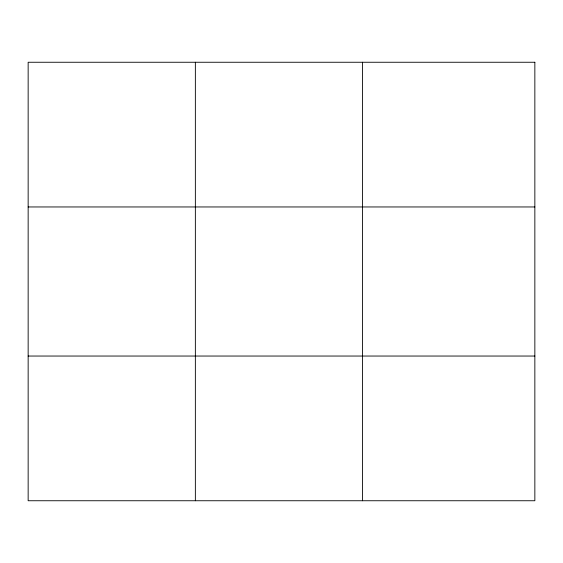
<?xml version="1.0" encoding="UTF-8"?>
<svg xmlns="http://www.w3.org/2000/svg" width="563" height="563" viewBox="0 0 563 563"><rect width="100%" height="100%" fill="white"/><g stroke="black" fill="none" stroke-linecap="round" stroke-linejoin="round"><path stroke-width="0.84" d="M195.361 500.746L195.361 62.254M362.572 500.746L362.572 62.254M28.15 206.959L534.85 206.959M28.15 356.041L534.85 356.041M534.85 62.254L534.85 500.746L28.15 500.746L28.15 62.254L534.85 62.254"/></g></svg>
